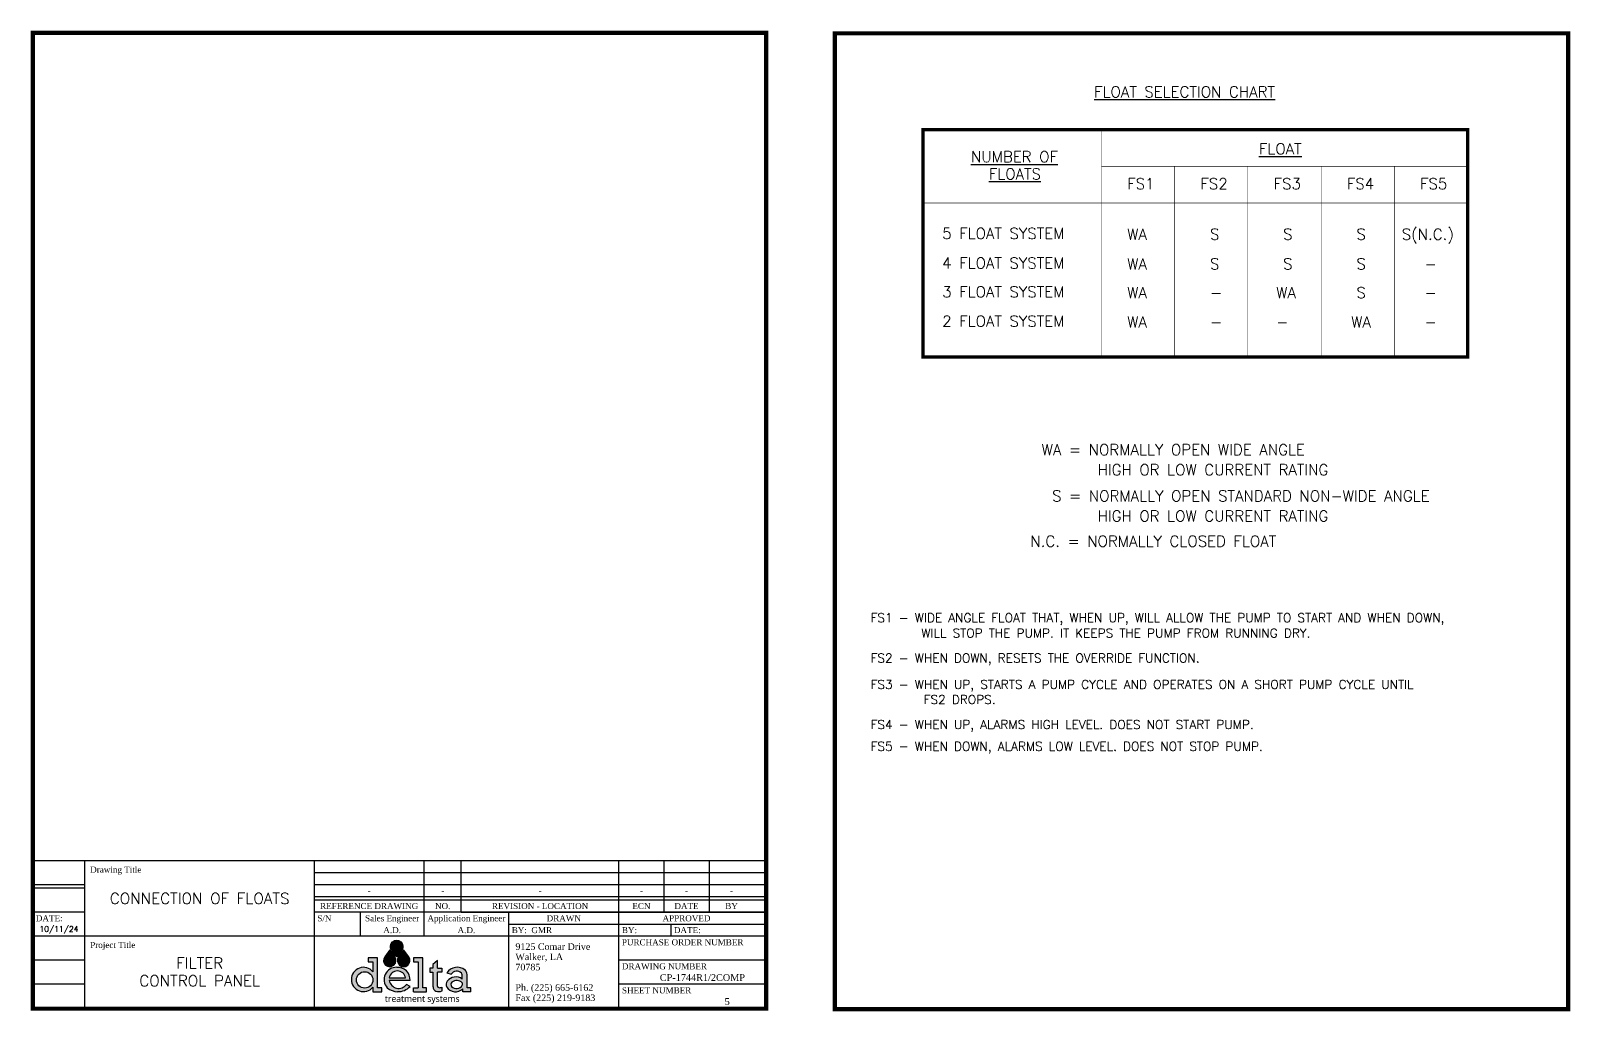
# Model space of a CAD drawing. Extents: x -283 to 170, y -177 to 25.
# Drawn here: x -205.27 to -170.23, y -21.43 to 0.9 of the extents above; entities that cross this region are included whole.
import ezdxf
from ezdxf.enums import TextEntityAlignment as Align

# ---------------------------------------------------------------- set-up
doc = ezdxf.new("R2010")
doc.units = 0
doc.header["$LTSCALE"] = 0.125
doc.header["$MEASUREMENT"] = 0
doc.layers.get('0').update_dxf_attribs({"linetype": 'CONTINUOUS'})
doc.layers.add('ASHADE', color=7, linetype='CONTINUOUS')
doc.styles.add('SIMP115', font='SIMPLEX', dxfattribs={"width": 1.15})
doc.styles.get("Standard").update_dxf_attribs({"font": 'simplex.shx', "height": 0.08})
doc.styles.add('STYLE2', font='simplex.shx', dxfattribs={"height": 0.05})
doc.styles.add('STYLE3', font='Times New Roman.ttf', dxfattribs={"height": 0.0625})

# ---------------------------------------------------------------- blocks, each defined once
blk = doc.blocks.new('delta treatment')
h = blk.add_hatch(color=256)
h.dxf.hatch_style = 1
h.paths.add_polyline_path([(3.64, -287.202), (3.711, -287.297), (3.781, -287.202, 1.983183)])
h = blk.add_hatch(color=256)
h.dxf.hatch_style = 1
h.paths.add_polyline_path([(3.441, -287.308), (3.311, -287.308), (3.311, -287.366), (3.378, -287.366), (3.378, -287.502, 2.770333), (3.378, -287.72), (3.378, -287.781), (3.501, -287.781), (3.501, -287.726), (3.441, -287.726)])
h.paths.add_polyline_path([(3.149, -287.617, -1), (3.379, -287.617, -1)], flags=16)
h.paths.add_polyline_path([(3.607, -287.624), (3.898, -287.624, 0.449675), (3.712, -287.441, 0.650832), (3.577, -287.726, 0.182178), (3.724, -287.781, 0.216297), (3.898, -287.707), (3.845, -287.679, -0.666179)])
h.paths.add_polyline_path([(3.607, -287.59, -0.859218), (3.833, -287.59)], flags=16)
h.paths.add_polyline_path([(4.075, -287.308), (3.986, -287.308), (3.986, -287.366), (4.009, -287.366), (4.009, -287.726), (3.986, -287.726), (3.986, -287.781), (4.125, -287.781), (4.125, -287.726), (4.075, -287.726)])
h.paths.add_polyline_path([(4.282, -287.509), (4.342, -287.509), (4.342, -287.452), (4.281, -287.452), (4.281, -287.346), (4.216, -287.401), (4.216, -287.452), (4.171, -287.452), (4.171, -287.509), (4.217, -287.509), (4.217, -287.713, 0.279972), (4.257, -287.775, 0.226365), (4.344, -287.768), (4.344, -287.719, -0.126939), (4.3, -287.725, -0.405902), (4.282, -287.702)])
h.paths.add_polyline_path([(3.986, -287.726), (3.947, -287.726), (3.947, -287.781), (3.986, -287.781)])
h.paths.add_polyline_path([(3.986, -287.308), (3.945, -287.308), (3.945, -287.366), (3.986, -287.366)])
h.paths.add_polyline_path([(4.666, -287.478, 0.432551), (4.409, -287.518), (4.471, -287.536, -0.466314), (4.614, -287.521, -0.087573), (4.625, -287.547), (4.625, -287.605, 0.396567), (4.415, -287.633, 0.287323), (4.408, -287.717, 0.472542), (4.632, -287.74), (4.632, -287.781), (4.747, -287.781), (4.747, -287.726), (4.692, -287.726), (4.692, -287.542, 0.186238)])
h.paths.add_polyline_path([(4.625, -287.656), (4.625, -287.689, -0.492565), (4.475, -287.708, -0.342504), (4.48, -287.649, -0.38164)], flags=16)
at = {"true_color": 0xb3b3b3}
h = blk.add_hatch(color=253, dxfattribs=at)
h.dxf.hatch_style = 1
h.paths.add_polyline_path([(3.684, -287.294), (3.614, -287.199), (3.544, -287.294, 1.983183)])
at = {"true_color": 0x5c5c5c}
h = blk.add_hatch(color=251, dxfattribs=at)
h.dxf.hatch_style = 1
h.paths.add_polyline_path([(3.878, -287.294), (3.807, -287.199), (3.737, -287.294, 1.983183)])
for p, q in [((3.311, -287.308), (3.311, -287.366)), ((3.441, -287.308), (3.311, -287.308)), ((3.311, -287.366), (3.378, -287.366)), ((3.378, -287.366), (3.378, -287.502)), ((3.441, -287.726), (3.441, -287.308)), ((3.945, -287.308), (3.945, -287.366)), ((4.075, -287.308), (3.945, -287.308)), ((3.945, -287.366), (4.009, -287.366)), ((4.009, -287.366), (4.009, -287.726)), ((4.075, -287.726), (4.075, -287.308)), ((4.281, -287.346), (4.216, -287.401)), ((4.281, -287.452), (4.281, -287.346)), ((3.607, -287.59), (3.833, -287.59)), ((4.216, -287.452), (4.171, -287.452)), ((4.171, -287.452), (4.171, -287.509)), ((4.171, -287.509), (4.217, -287.509)), ((4.216, -287.401), (4.216, -287.452)), ((4.217, -287.509), (4.217, -287.713)), ((4.281, -287.452), (4.342, -287.452)), ((4.342, -287.509), (4.282, -287.509)), ((4.282, -287.702), (4.282, -287.509)), ((4.342, -287.452), (4.342, -287.509)), ((4.409, -287.518), (4.471, -287.536)), ((4.625, -287.605), (4.625, -287.547)), ((4.692, -287.726), (4.692, -287.542)), ((3.378, -287.72), (3.378, -287.781)), ((3.378, -287.781), (3.501, -287.781)), ((3.501, -287.726), (3.441, -287.726)), ((3.501, -287.781), (3.501, -287.726)), ((3.898, -287.624), (3.607, -287.624)), ((3.898, -287.707), (3.845, -287.679)), ((3.947, -287.781), (3.947, -287.726)), ((3.947, -287.726), (4.009, -287.726)), ((3.947, -287.781), (4.125, -287.781)), ((4.125, -287.726), (4.075, -287.726)), ((4.125, -287.781), (4.125, -287.726)), ((4.344, -287.768), (4.344, -287.719)), ((4.625, -287.656), (4.625, -287.689)), ((4.632, -287.781), (4.632, -287.74)), ((4.747, -287.781), (4.632, -287.781)), ((4.747, -287.726), (4.692, -287.726)), ((4.747, -287.781), (4.747, -287.726))]:
    blk.add_line(p, q)
blk.add_lwpolyline([(3.781, -287.202), (3.711, -287.297), (3.64, -287.202, -1.983183)], format="xyb", close=True)
at = {"color": 253, "true_color": 0xb3b3b3}
blk.add_lwpolyline([(3.684, -287.294), (3.614, -287.199), (3.544, -287.294, 1.983183)], format="xyb", close=True, dxfattribs=at)
at = {"color": 251, "true_color": 0x5c5c5c}
blk.add_lwpolyline([(3.878, -287.294), (3.807, -287.199), (3.737, -287.294, 1.983183)], format="xyb", close=True, dxfattribs=at)
blk.add_circle((3.264, -287.617), 0.115)
for centre, radius, start, end in [((3.248, -287.611), 0.17, 39.6959, 320.3041), ((3.707, -287.613), 0.172, 88.5926, 220.822), ((3.72, -287.607), 0.115, 8.6604, 171.3396), ((3.724, -287.615), 0.174, 357.0893, 93.9382), ((4.556, -287.619), 0.178, 51.9424, 145.5062), ((4.535, -287.731), 0.155, 54.3821, 140.9086), ((4.549, -287.589), 0.094, 46.1505, 146.1517), ((4.545, -287.566), 0.0822, 13.3499, 33.3692), ((4.596, -287.545), 0.0959, 1.6828, 43.882), ((3.724, -287.559), 0.222, 228.6384, 270.0623), ((3.738, -287.602), 0.133, 189.5931, 324.2759), ((3.729, -287.553), 0.228, 268.6251, 317.4447), ((4.288, -287.711), 0.0707, 181.2798, 243.8428), ((4.294, -287.68), 0.101, 248.6894, 299.7085), ((4.302, -287.704), 0.0207, 174.9047, 263.1821), ((4.31, -287.637), 0.0886, 263.2173, 292.1763), ((4.478, -287.68), 0.0788, 143.2858, 207.4082), ((4.53, -287.636), 0.146, 213.4333, 314.604), ((4.516, -287.682), 0.0487, 137.7374, 213.3635), ((4.543, -287.641), 0.0956, 224.9899, 329.8828), ((4.548, -287.734), 0.109, 45.4055, 128.9609)]:
    blk.add_arc(centre, radius, start, end)
at = {"insert": (3.546, -287.833), "char_height": 0.09082, "attachment_point": 1, "style": 'SIMP115'}
blk.add_mtext_dynamic_manual_height_columns('{\\f@Microsoft YaHei UI|b0|i0|c0|p34;treatment systems}', width=4.5049, gutter_width=1.197, heights=[0], dxfattribs=at)

msp = doc.modelspace()

# ---------------------------------------------------------------- linework, layer by layer
msp.add_line((-188.534, -18.003), (-205.225, -18.003))
msp.add_line((-188.534, -18.003), (-205.225, -18.003))
at = {"color": 7}
for p, q in [((-204.04, -21.361), (-204.04, -18.003)), ((-198.818, -21.361), (-198.818, -18.003)), ((-196.319, -19.719), (-196.319, -18.003)), ((-195.472, -19.172), (-195.472, -18.003)), ((-191.885, -21.361), (-191.885, -18.003)), ((-190.859, -18.003), (-190.859, -19.172)), ((-189.833, -18.003), (-189.833, -19.172)), ((-204.04, -18.551), (-205.225, -18.551)), ((-188.534, -18.277), (-198.818, -18.277)), ((-188.534, -18.551), (-198.818, -18.551)), ((-204.04, -18.625), (-205.225, -18.625)), ((-188.534, -18.824), (-198.818, -18.824)), ((-188.534, -18.899), (-198.818, -18.899)), ((-204.04, -19.172), (-205.225, -19.172)), ((-188.534, -19.172), (-198.818, -19.172)), ((-197.775, -19.172), (-197.775, -19.719)), ((-195.472, -19.172), (-191.885, -19.172)), ((-194.394, -21.361), (-194.394, -19.172)), ((-191.885, -19.172), (-188.534, -19.172)), ((-194.394, -19.446), (-188.534, -19.446)), ((-190.701, -19.446), (-190.701, -19.719)), ((-188.534, -19.719), (-205.225, -19.719)), ((-204.04, -20.267), (-205.225, -20.267)), ((-188.534, -20.267), (-191.885, -20.267)), ((-204.04, -20.814), (-205.225, -20.814)), ((-188.534, -20.814), (-191.885, -20.814))]:
    msp.add_line(p, q, dxfattribs=at)
at = {"const_width": 0.0962}
for points in [[(-205.225, -21.371), (-205.225, 0.85), (-188.534, 0.85), (-188.534, -21.371)], [(-186.968, -21.382), (-186.968, 0.839), (-170.277, 0.839), (-170.277, -21.382)]]:
    msp.add_lwpolyline(points, close=True, dxfattribs=at)
at = {"layer": 'ASHADE', "color": 7, "ltscale": 0.25, "const_width": 0.075}
msp.add_lwpolyline([(-184.963, -1.356), (-172.565, -1.356), (-172.565, -6.532), (-184.963, -6.532)], close=True, dxfattribs=at)
at = {"layer": 'ASHADE', "color": 7, "ltscale": 0.25, "const_width": 0.01}
for points in [[(-180.9, -1.356), (-180.9, -6.532)], [(-180.9, -2.19), (-172.565, -2.19)], [(-179.233, -2.19), (-179.233, -6.532)], [(-177.566, -2.19), (-177.566, -6.532)], [(-175.899, -2.19), (-175.899, -6.532)], [(-174.232, -2.19), (-174.232, -6.532)], [(-172.565, -2.19), (-172.565, -6.532)], [(-184.963, -3.024), (-172.565, -3.024)]]:
    msp.add_lwpolyline(points, dxfattribs=at)

# ---------------------------------------------------------------- block references
at = {"xscale": 1.631498930410975, "yscale": 1.631498930410975, "zscale": 1.631498930410975}
msp.add_blockref('delta treatment', (-202.997, 448.53), dxfattribs=at)

# ---------------------------------------------------------------- texts
at = {"color": 7}
for s, height, p in [('%%UFLOAT SELECTION CHART', 0.24972, (-181.069, -0.618)), ('%%UFLOAT', 0.2497, (-177.315, -1.916)), ('%%UNUMBER OF', 0.24972, (-183.87, -2.095)), ('%%UFLOATS', 0.2497, (-183.464, -2.487)), ('FS1', 0.2497, (-180.314, -2.71)), ('FS2', 0.2497, (-178.647, -2.71)), ('FS3', 0.2497, (-176.98, -2.71)), ('FS4', 0.2497, (-175.313, -2.71)), ('FS5', 0.2497, (-173.647, -2.71)), ('5 FLOAT SYSTEM', 0.24972, (-184.525, -3.842)), ('WA', 0.2497, (-180.314, -3.861)), ('S', 0.25, (-178.429, -3.861)), ('S', 0.25, (-176.762, -3.861)), ('S', 0.25, (-175.095, -3.861)), ('S(N.C.)', 0.2497, (-174.064, -3.861)), ('4 FLOAT SYSTEM', 0.24972, (-184.525, -4.517)), ('WA', 0.2497, (-180.314, -4.536)), ('S', 0.25, (-178.429, -4.536)), ('S', 0.25, (-176.762, -4.536)), ('S', 0.25, (-175.095, -4.536)), ('-', 0.25, (-173.547, -4.536)), ('3 FLOAT SYSTEM', 0.24972, (-184.525, -5.172)), ('WA', 0.2497, (-180.314, -5.191)), ('-', 0.25, (-178.429, -5.191)), ('WA', 0.2497, (-176.921, -5.191)), ('S', 0.25, (-175.095, -5.191)), ('-', 0.25, (-173.547, -5.191)), ('2 FLOAT SYSTEM', 0.24972, (-184.525, -5.84)), ('WA', 0.2497, (-180.314, -5.859)), ('-', 0.25, (-178.429, -5.859)), ('-', 0.25, (-176.921, -5.859)), ('WA', 0.2497, (-175.214, -5.859)), ('-', 0.25, (-173.547, -5.859)), ('WA = NORMALLY OPEN WIDE ANGLE ', 0.24972, (-182.261, -8.768)), ('HIGH OR LOW CURRENT RATING', 0.24972, (-180.989, -9.224)), ('S = NORMALLY OPEN STANDARD NON-WIDE ANGLE', 0.24972, (-182.022, -9.82)), ('HIGH OR LOW CURRENT RATING', 0.24972, (-180.989, -10.277)), ('N.C. = NORMALLY CLOSED FLOAT', 0.24972, (-182.519, -10.852)), ('FS1 - WIDE ANGLE FLOAT THAT, WHEN UP, WILL ALLOW THE PUMP TO START AND WHEN DOWN,', 0.20227, (-186.156, -12.57)), ('WILL STOP THE PUMP. IT KEEPS THE PUMP FROM RUNNING DRY.', 0.20227, (-185.001, -12.921)), ('FS2 - WHEN DOWN, RESETS THE OVERRIDE FUNCTION.', 0.20227, (-186.156, -13.488)), ('FS3 - WHEN UP, STARTS A PUMP CYCLE AND OPERATES ON A SHORT PUMP CYCLE UNTIL  ', 0.20227, (-186.156, -14.09)), ('FS2 DROPS.', 0.2023, (-184.948, -14.433)), ('FS4 - WHEN UP, ALARMS HIGH LEVEL. DOES NOT START PUMP.', 0.20227, (-186.156, -15.002)), ('FS5 - WHEN DOWN, ALARMS LOW LEVEL. DOES NOT STOP PUMP.', 0.20227, (-186.156, -15.499))]:
    msp.add_text(s, height=height, dxfattribs=at).set_placement(p)
at = {"color": 7, "style": 'STYLE3'}
for s, height, p in [('Drawing Title', 0.13683, (-203.92, -18.205)), ('DATE:', 0.1368, (-205.157, -19.313)), ('S/N', 0.1368, (-198.75, -19.313)), ('BY:  GMR', 0.1368, (-194.325, -19.583)), ('BY:', 0.1368, (-191.817, -19.583)), ('DATE:', 0.1368, (-190.633, -19.583)), ('Project Title', 0.13683, (-203.92, -19.921)), ('9125 Comar Drive', 0.15051, (-194.241, -19.958)), ('PURCHASE ORDER NUMBER', 0.13683, (-191.817, -19.86)), ('Walker, LA', 0.1505, (-194.241, -20.191)), ('70785', 0.1505, (-194.241, -20.424)), ('DRAWING NUMBER', 0.13683, (-191.816, -20.407)), ('Ph. (225) 665-6162', 0.15051, (-194.241, -20.89)), ('SHEET NUMBER', 0.13683, (-191.816, -20.955)), ('Fax (225) 219-9183', 0.15051, (-194.241, -21.123))]:
    msp.add_text(s, height=height, dxfattribs=at).set_placement(p, align=Align.MIDDLE_LEFT)
at = {"color": 7}
for s, height, style, p in [('CONNECTION OF FLOATS', 0.25259, 'STYLE2', (-201.429, -18.861)), ('-', 0.137, 'STYLE3', (-197.569, -18.687)), ('-', 0.137, 'STYLE3', (-195.896, -18.687)), ('-', 0.137, 'STYLE3', (-193.679, -18.687)), ('-', 0.137, 'STYLE3', (-191.372, -18.687)), ('-', 0.137, 'STYLE3', (-190.346, -18.687)), ('-', 0.137, 'STYLE3', (-189.32, -18.687)), ('REFERENCE DRAWING', 0.13683, 'STYLE3', (-197.569, -19.035)), ('Sales Engineer', 0.13683, 'STYLE3', (-197.047, -19.313)), ('Application Engineer', 0.13683, 'STYLE3', (-195.356, -19.313)), ('NO.', 0.1368, 'STYLE3', (-195.896, -19.035)), ('REVISION - LOCATION', 0.13683, 'STYLE3', (-193.679, -19.035)), ('DRAWN', 0.1368, 'STYLE3', (-193.139, -19.313)), ('ECN', 0.1368, 'STYLE3', (-191.372, -19.035)), ('APPROVED', 0.1368, 'STYLE3', (-190.346, -19.313)), ('DATE', 0.1368, 'STYLE3', (-190.346, -19.035)), ('BY', 0.1368, 'STYLE3', (-189.32, -19.035)), ('10/11/24', 0.1264, 'STYLE2', (-204.632, -19.556)), ('A.D.', 0.1368, 'STYLE3', (-197.047, -19.583)), ('A.D.', 0.1368, 'STYLE3', (-195.356, -19.583)), ('FILTER', 0.2526, 'STYLE2', (-201.429, -20.333)), ('CONTROL PANEL', 0.25259, 'STYLE2', (-201.429, -20.735)), ('5', 0.154, 'STYLE3', (-189.419, -21.209))]:
    msp.add_text(s, height=height, dxfattribs=dict(at, style=style)).set_placement(p, align=Align.MIDDLE_CENTER)
at = {"color": 7, "style": 'STYLE3'}
msp.add_text('CP-1744R1/2COMP', height=0.15393, dxfattribs=at).set_placement((-189.015, -20.662), align=Align.MIDDLE_RIGHT)

doc.saveas('drawing.dxf')
